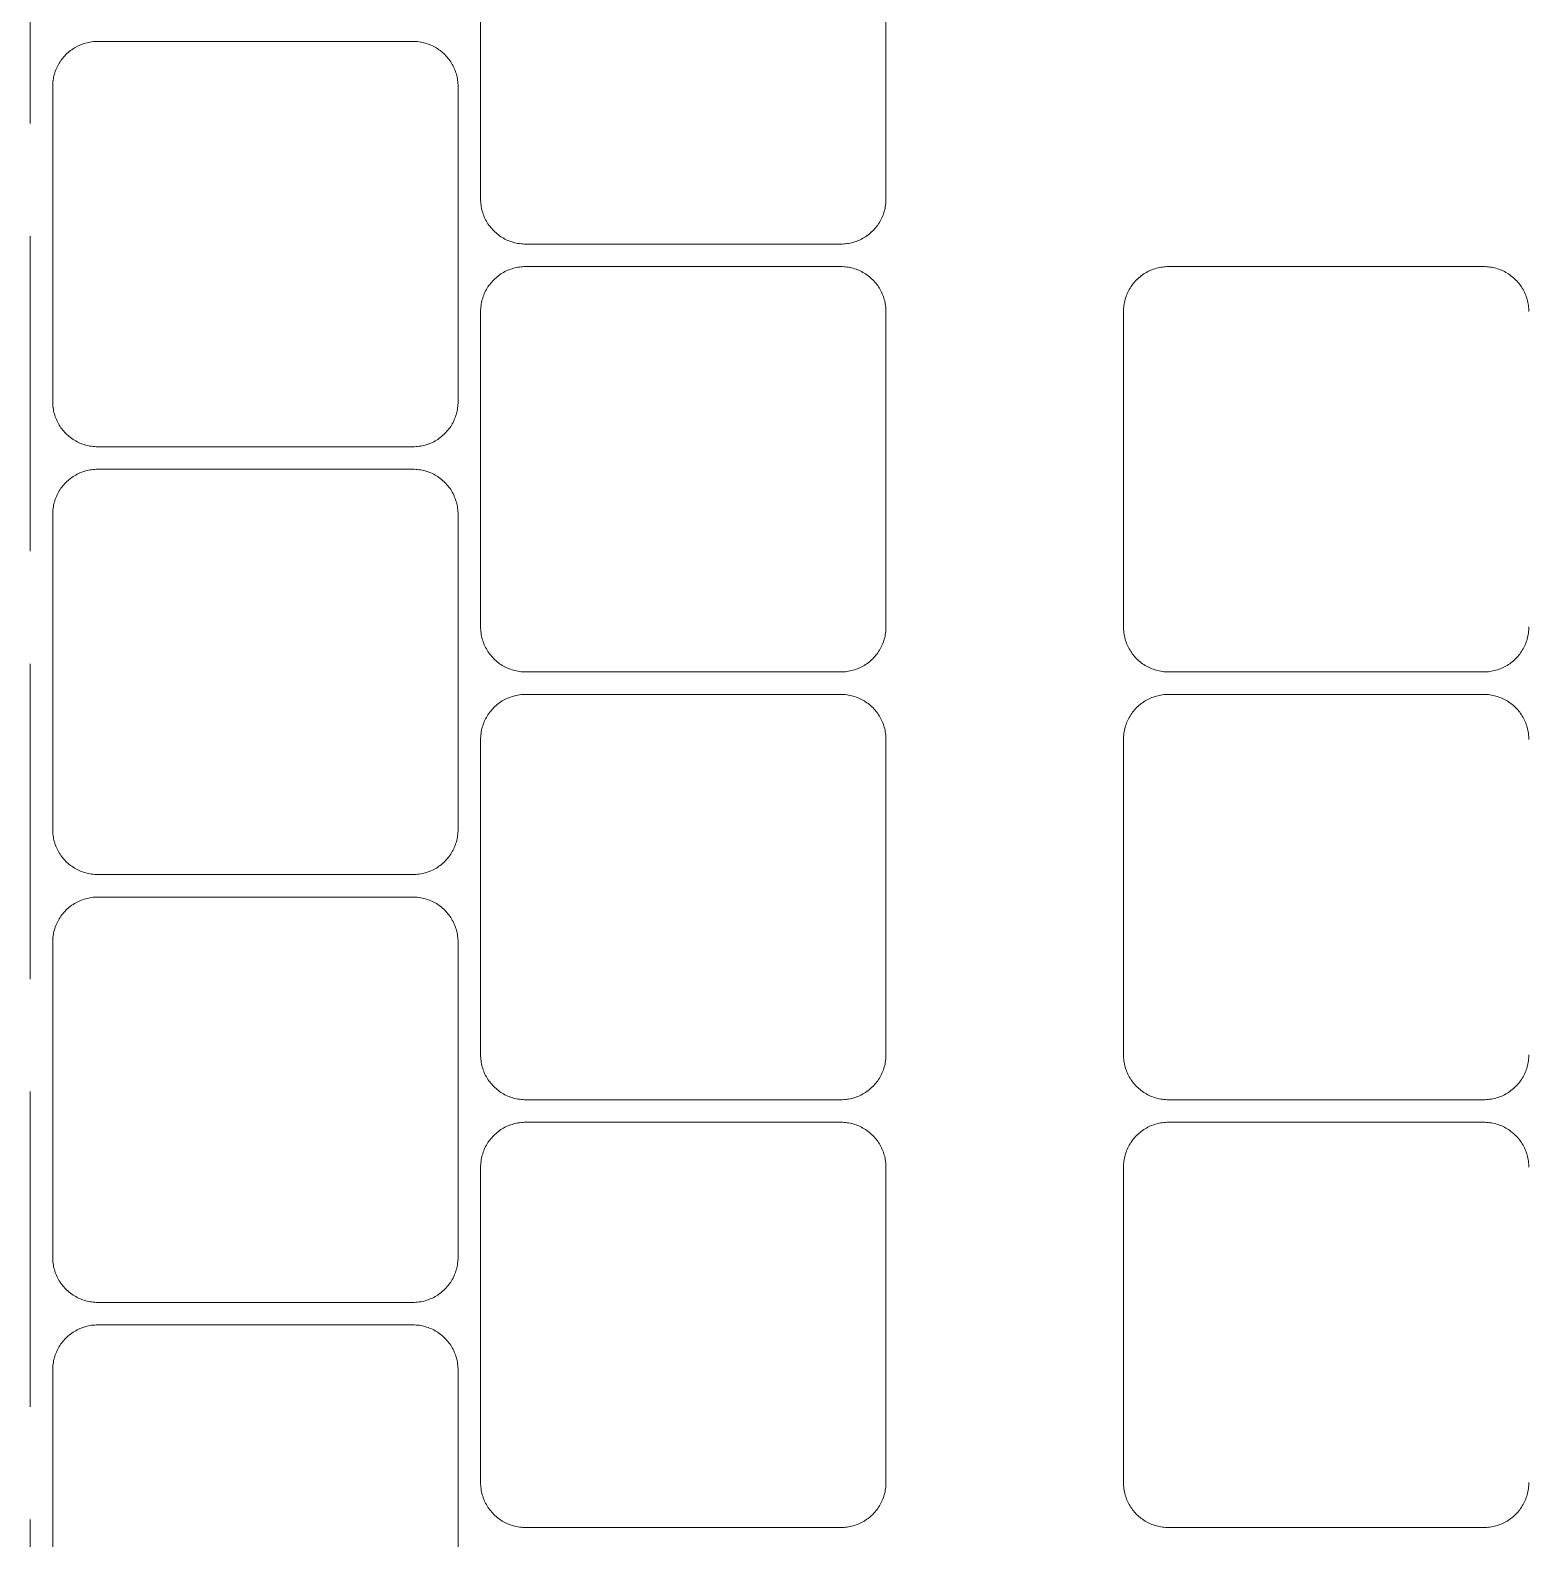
# Model space of a CAD drawing. Header units: metres. Extents: x 0 to 2861, y -1 to 1496.
# Drawn here: x 24.3524 to 24.419, y 6.027 to 6.094 of the extents above; entities that cross this region are included whole.
import ezdxf

# ---------------------------------------------------------------- set-up
doc = ezdxf.new("R2010")
doc.units = ezdxf.units.M
doc.layers.add('FURNITURE', color=251, linetype='Continuous')

msp = doc.modelspace()

# ---------------------------------------------------------------- linework, layer by layer
at = {"layer": 'FURNITURE', "lineweight": 13}
for points in [[(24.352425, 6.089819), (24.352425, 6.11946)], [(24.372425, 6.08646), (24.372425, 6.10046)], [(24.390425, 6.10046), (24.390425, 6.08646)], [(24.355425, 6.09346), (24.355357, 6.093459), (24.355289, 6.093456), (24.355221, 6.09345), (24.355153, 6.093442), (24.355085, 6.093431), (24.355018, 6.093418), (24.354952, 6.093403), (24.354885, 6.093386), (24.35482, 6.093367), (24.354755, 6.093345), (24.354691, 6.093321), (24.354628, 6.093295), (24.354566, 6.093266), (24.354505, 6.093236), (24.354445, 6.093204), (24.354386, 6.093169), (24.354328, 6.093133), (24.354272, 6.093094), (24.354217, 6.093054), (24.354163, 6.093012), (24.354111, 6.092968), (24.35406, 6.092922), (24.354011, 6.092874), (24.353963, 6.092825), (24.353918, 6.092775), (24.353874, 6.092722), (24.353831, 6.092669), (24.353791, 6.092614), (24.353753, 6.092557), (24.353716, 6.092499), (24.353682, 6.09244), (24.353649, 6.09238), (24.353619, 6.092319), (24.353591, 6.092257), (24.353565, 6.092194), (24.353541, 6.09213), (24.353519, 6.092065), (24.353499, 6.092), (24.353482, 6.091934), (24.353467, 6.091867), (24.353454, 6.0918), (24.353444, 6.091733), (24.353436, 6.091665), (24.35343, 6.091597), (24.353426, 6.091529), (24.353425, 6.09146)], [(24.355425, 6.09346), (24.369425, 6.09346)], [(24.371425, 6.09146), (24.371424, 6.091529), (24.37142, 6.091597), (24.371415, 6.091665), (24.371406, 6.091733), (24.371396, 6.0918), (24.371383, 6.091867), (24.371368, 6.091934), (24.371351, 6.092), (24.371331, 6.092065), (24.37131, 6.09213), (24.371286, 6.092194), (24.371259, 6.092257), (24.371231, 6.092319), (24.371201, 6.09238), (24.371168, 6.09244), (24.371134, 6.092499), (24.371097, 6.092557), (24.371059, 6.092614), (24.371019, 6.092669), (24.370976, 6.092722), (24.370932, 6.092775), (24.370887, 6.092825), (24.370839, 6.092874), (24.37079, 6.092922), (24.370739, 6.092968), (24.370687, 6.093012), (24.370634, 6.093054), (24.370578, 6.093094), (24.370522, 6.093133), (24.370464, 6.093169), (24.370405, 6.093204), (24.370345, 6.093236), (24.370284, 6.093266), (24.370222, 6.093295), (24.370159, 6.093321), (24.370095, 6.093345), (24.37003, 6.093367), (24.369965, 6.093386), (24.369899, 6.093403), (24.369832, 6.093418), (24.369765, 6.093431), (24.369697, 6.093442), (24.36963, 6.09345), (24.369562, 6.093456), (24.369493, 6.093459), (24.369425, 6.09346)], [(24.353425, 6.07746), (24.353425, 6.09146)], [(24.371425, 6.09146), (24.371425, 6.07746)], [(24.372425, 6.08646), (24.372426, 6.086392), (24.37243, 6.086324), (24.372436, 6.086256), (24.372444, 6.086188), (24.372454, 6.08612), (24.372467, 6.086053), (24.372482, 6.085987), (24.372499, 6.085921), (24.372519, 6.085855), (24.372541, 6.08579), (24.372565, 6.085727), (24.372591, 6.085663), (24.372619, 6.085601), (24.372649, 6.08554), (24.372682, 6.08548), (24.372716, 6.085421), (24.372753, 6.085363), (24.372791, 6.085307), (24.372831, 6.085252), (24.372874, 6.085198), (24.372918, 6.085146), (24.372963, 6.085095), (24.373011, 6.085046), (24.37306, 6.084999), (24.373111, 6.084953), (24.373163, 6.084909), (24.373217, 6.084867), (24.373272, 6.084826), (24.373328, 6.084788), (24.373386, 6.084751), (24.373445, 6.084717), (24.373505, 6.084684), (24.373566, 6.084654), (24.373628, 6.084626), (24.373691, 6.0846), (24.373755, 6.084576), (24.37382, 6.084554), (24.373885, 6.084534), (24.373952, 6.084517), (24.374018, 6.084502), (24.374085, 6.084489), (24.374153, 6.084479), (24.374221, 6.084471), (24.374289, 6.084465), (24.374357, 6.084461), (24.374425, 6.08446)], [(24.388425, 6.08446), (24.388493, 6.084461), (24.388562, 6.084465), (24.38863, 6.084471), (24.388697, 6.084479), (24.388765, 6.084489), (24.388832, 6.084502), (24.388899, 6.084517), (24.388965, 6.084534), (24.38903, 6.084554), (24.389095, 6.084576), (24.389159, 6.0846), (24.389222, 6.084626), (24.389284, 6.084654), (24.389345, 6.084684), (24.389405, 6.084717), (24.389464, 6.084751), (24.389522, 6.084788), (24.389578, 6.084826), (24.389634, 6.084867), (24.389687, 6.084909), (24.389739, 6.084953), (24.38979, 6.084999), (24.389839, 6.085046), (24.389887, 6.085095), (24.389932, 6.085146), (24.389976, 6.085198), (24.390019, 6.085252), (24.390059, 6.085307), (24.390097, 6.085363), (24.390134, 6.085421), (24.390168, 6.08548), (24.390201, 6.08554), (24.390231, 6.085601), (24.390259, 6.085663), (24.390286, 6.085727), (24.39031, 6.08579), (24.390331, 6.085855), (24.390351, 6.085921), (24.390368, 6.085987), (24.390383, 6.086053), (24.390396, 6.08612), (24.390406, 6.086188), (24.390415, 6.086256), (24.39042, 6.086324), (24.390424, 6.086392), (24.390425, 6.08646)], [(24.352425, 6.084819), (24.352425, 6.070819)], [(24.388425, 6.08446), (24.374425, 6.08446)], [(24.374425, 6.08346), (24.374357, 6.083459), (24.374289, 6.083456), (24.374221, 6.08345), (24.374153, 6.083442), (24.374085, 6.083431), (24.374018, 6.083418), (24.373952, 6.083403), (24.373885, 6.083386), (24.37382, 6.083367), (24.373755, 6.083345), (24.373691, 6.083321), (24.373628, 6.083295), (24.373566, 6.083266), (24.373505, 6.083236), (24.373445, 6.083204), (24.373386, 6.083169), (24.373328, 6.083133), (24.373272, 6.083094), (24.373217, 6.083054), (24.373163, 6.083012), (24.373111, 6.082968), (24.37306, 6.082922), (24.373011, 6.082874), (24.372963, 6.082825), (24.372918, 6.082775), (24.372874, 6.082722), (24.372831, 6.082669), (24.372791, 6.082614), (24.372753, 6.082557), (24.372716, 6.082499), (24.372682, 6.08244), (24.372649, 6.08238), (24.372619, 6.082319), (24.372591, 6.082257), (24.372565, 6.082194), (24.372541, 6.08213), (24.372519, 6.082065), (24.372499, 6.082), (24.372482, 6.081934), (24.372467, 6.081867), (24.372454, 6.0818), (24.372444, 6.081733), (24.372436, 6.081665), (24.37243, 6.081597), (24.372426, 6.081529), (24.372425, 6.08146)], [(24.374425, 6.08346), (24.388425, 6.08346)], [(24.390425, 6.08146), (24.390424, 6.081529), (24.39042, 6.081597), (24.390415, 6.081665), (24.390406, 6.081733), (24.390396, 6.0818), (24.390383, 6.081867), (24.390368, 6.081934), (24.390351, 6.082), (24.390331, 6.082065), (24.39031, 6.08213), (24.390286, 6.082194), (24.390259, 6.082257), (24.390231, 6.082319), (24.390201, 6.08238), (24.390168, 6.08244), (24.390134, 6.082499), (24.390097, 6.082557), (24.390059, 6.082614), (24.390019, 6.082669), (24.389976, 6.082722), (24.389932, 6.082775), (24.389887, 6.082825), (24.389839, 6.082874), (24.38979, 6.082922), (24.389739, 6.082968), (24.389687, 6.083012), (24.389634, 6.083054), (24.389578, 6.083094), (24.389522, 6.083133), (24.389464, 6.083169), (24.389405, 6.083204), (24.389345, 6.083236), (24.389284, 6.083266), (24.389222, 6.083295), (24.389159, 6.083321), (24.389095, 6.083345), (24.38903, 6.083367), (24.388965, 6.083386), (24.388899, 6.083403), (24.388832, 6.083418), (24.388765, 6.083431), (24.388697, 6.083442), (24.38863, 6.08345), (24.388562, 6.083456), (24.388493, 6.083459), (24.388425, 6.08346)], [(24.40297, 6.08346), (24.402902, 6.083459), (24.402834, 6.083456), (24.402766, 6.08345), (24.402698, 6.083442), (24.402631, 6.083431), (24.402563, 6.083418), (24.402497, 6.083403), (24.402431, 6.083386), (24.402365, 6.083367), (24.402301, 6.083345), (24.402237, 6.083321), (24.402174, 6.083295), (24.402111, 6.083266), (24.40205, 6.083236), (24.40199, 6.083204), (24.401931, 6.083169), (24.401874, 6.083133), (24.401817, 6.083094), (24.401762, 6.083054), (24.401708, 6.083012), (24.401656, 6.082968), (24.401605, 6.082922), (24.401556, 6.082874), (24.401509, 6.082825), (24.401463, 6.082775), (24.401419, 6.082722), (24.401377, 6.082669), (24.401336, 6.082614), (24.401298, 6.082557), (24.401262, 6.082499), (24.401227, 6.08244), (24.401195, 6.08238), (24.401164, 6.082319), (24.401136, 6.082257), (24.40111, 6.082194), (24.401086, 6.08213), (24.401064, 6.082065), (24.401045, 6.082), (24.401027, 6.081934), (24.401012, 6.081867), (24.400999, 6.0818), (24.400989, 6.081733), (24.400981, 6.081665), (24.400975, 6.081597), (24.400972, 6.081529), (24.40097, 6.08146)], [(24.40297, 6.08346), (24.41697, 6.08346)], [(24.41897, 6.08146), (24.418969, 6.081529), (24.418966, 6.081597), (24.41896, 6.081665), (24.418952, 6.081733), (24.418941, 6.0818), (24.418929, 6.081867), (24.418914, 6.081934), (24.418896, 6.082), (24.418877, 6.082065), (24.418855, 6.08213), (24.418831, 6.082194), (24.418805, 6.082257), (24.418777, 6.082319), (24.418746, 6.08238), (24.418714, 6.08244), (24.418679, 6.082499), (24.418643, 6.082557), (24.418604, 6.082614), (24.418564, 6.082669), (24.418522, 6.082722), (24.418478, 6.082775), (24.418432, 6.082825), (24.418385, 6.082874), (24.418336, 6.082922), (24.418285, 6.082968), (24.418233, 6.083012), (24.418179, 6.083054), (24.418124, 6.083094), (24.418067, 6.083133), (24.41801, 6.083169), (24.417951, 6.083204), (24.417891, 6.083236), (24.417829, 6.083266), (24.417767, 6.083295), (24.417704, 6.083321), (24.41764, 6.083345), (24.417575, 6.083367), (24.41751, 6.083386), (24.417444, 6.083403), (24.417377, 6.083418), (24.41731, 6.083431), (24.417243, 6.083442), (24.417175, 6.08345), (24.417107, 6.083456), (24.417039, 6.083459), (24.41697, 6.08346)], [(24.372425, 6.06746), (24.372425, 6.08146)], [(24.390425, 6.08146), (24.390425, 6.06746)], [(24.40097, 6.06746), (24.40097, 6.08146)], [(24.353425, 6.07746), (24.353426, 6.077392), (24.35343, 6.077324), (24.353436, 6.077256), (24.353444, 6.077188), (24.353454, 6.07712), (24.353467, 6.077053), (24.353482, 6.076987), (24.353499, 6.076921), (24.353519, 6.076855), (24.353541, 6.07679), (24.353565, 6.076727), (24.353591, 6.076663), (24.353619, 6.076601), (24.353649, 6.07654), (24.353682, 6.07648), (24.353716, 6.076421), (24.353753, 6.076363), (24.353791, 6.076307), (24.353831, 6.076252), (24.353874, 6.076198), (24.353918, 6.076146), (24.353963, 6.076095), (24.354011, 6.076046), (24.35406, 6.075999), (24.354111, 6.075953), (24.354163, 6.075909), (24.354217, 6.075867), (24.354272, 6.075826), (24.354328, 6.075788), (24.354386, 6.075751), (24.354445, 6.075717), (24.354505, 6.075684), (24.354566, 6.075654), (24.354628, 6.075626), (24.354691, 6.0756), (24.354755, 6.075576), (24.35482, 6.075554), (24.354885, 6.075534), (24.354952, 6.075517), (24.355018, 6.075502), (24.355085, 6.075489), (24.355153, 6.075479), (24.355221, 6.075471), (24.355289, 6.075465), (24.355357, 6.075461), (24.355425, 6.07546)], [(24.369425, 6.07546), (24.369493, 6.075461), (24.369562, 6.075465), (24.36963, 6.075471), (24.369697, 6.075479), (24.369765, 6.075489), (24.369832, 6.075502), (24.369899, 6.075517), (24.369965, 6.075534), (24.37003, 6.075554), (24.370095, 6.075576), (24.370159, 6.0756), (24.370222, 6.075626), (24.370284, 6.075654), (24.370345, 6.075684), (24.370405, 6.075717), (24.370464, 6.075751), (24.370522, 6.075788), (24.370578, 6.075826), (24.370634, 6.075867), (24.370687, 6.075909), (24.370739, 6.075953), (24.37079, 6.075999), (24.370839, 6.076046), (24.370887, 6.076095), (24.370932, 6.076146), (24.370976, 6.076198), (24.371019, 6.076252), (24.371059, 6.076307), (24.371097, 6.076363), (24.371134, 6.076421), (24.371168, 6.07648), (24.371201, 6.07654), (24.371231, 6.076601), (24.371259, 6.076663), (24.371286, 6.076727), (24.37131, 6.07679), (24.371331, 6.076855), (24.371351, 6.076921), (24.371368, 6.076987), (24.371383, 6.077053), (24.371396, 6.07712), (24.371406, 6.077188), (24.371415, 6.077256), (24.37142, 6.077324), (24.371424, 6.077392), (24.371425, 6.07746)], [(24.369425, 6.07546), (24.355425, 6.07546)], [(24.355425, 6.07446), (24.355357, 6.074459), (24.355289, 6.074456), (24.355221, 6.07445), (24.355153, 6.074442), (24.355085, 6.074431), (24.355018, 6.074418), (24.354952, 6.074403), (24.354885, 6.074386), (24.35482, 6.074367), (24.354755, 6.074345), (24.354691, 6.074321), (24.354628, 6.074295), (24.354566, 6.074266), (24.354505, 6.074236), (24.354445, 6.074204), (24.354386, 6.074169), (24.354328, 6.074133), (24.354272, 6.074094), (24.354217, 6.074054), (24.354163, 6.074012), (24.354111, 6.073968), (24.35406, 6.073922), (24.354011, 6.073874), (24.353963, 6.073825), (24.353918, 6.073775), (24.353874, 6.073722), (24.353831, 6.073669), (24.353791, 6.073614), (24.353753, 6.073557), (24.353716, 6.073499), (24.353682, 6.07344), (24.353649, 6.07338), (24.353619, 6.073319), (24.353591, 6.073257), (24.353565, 6.073194), (24.353541, 6.07313), (24.353519, 6.073065), (24.353499, 6.073), (24.353482, 6.072934), (24.353467, 6.072867), (24.353454, 6.0728), (24.353444, 6.072733), (24.353436, 6.072665), (24.35343, 6.072597), (24.353426, 6.072529), (24.353425, 6.07246)], [(24.355425, 6.07446), (24.369425, 6.07446)], [(24.371425, 6.07246), (24.371424, 6.072529), (24.37142, 6.072597), (24.371415, 6.072665), (24.371406, 6.072733), (24.371396, 6.0728), (24.371383, 6.072867), (24.371368, 6.072934), (24.371351, 6.073), (24.371331, 6.073065), (24.37131, 6.07313), (24.371286, 6.073194), (24.371259, 6.073257), (24.371231, 6.073319), (24.371201, 6.07338), (24.371168, 6.07344), (24.371134, 6.073499), (24.371097, 6.073557), (24.371059, 6.073614), (24.371019, 6.073669), (24.370976, 6.073722), (24.370932, 6.073775), (24.370887, 6.073825), (24.370839, 6.073874), (24.37079, 6.073922), (24.370739, 6.073968), (24.370687, 6.074012), (24.370634, 6.074054), (24.370578, 6.074094), (24.370522, 6.074133), (24.370464, 6.074169), (24.370405, 6.074204), (24.370345, 6.074236), (24.370284, 6.074266), (24.370222, 6.074295), (24.370159, 6.074321), (24.370095, 6.074345), (24.37003, 6.074367), (24.369965, 6.074386), (24.369899, 6.074403), (24.369832, 6.074418), (24.369765, 6.074431), (24.369697, 6.074442), (24.36963, 6.07445), (24.369562, 6.074456), (24.369493, 6.074459), (24.369425, 6.07446)], [(24.353425, 6.05846), (24.353425, 6.07246)], [(24.371425, 6.07246), (24.371425, 6.05846)], [(24.372425, 6.06746), (24.372426, 6.067392), (24.37243, 6.067324), (24.372436, 6.067256), (24.372444, 6.067188), (24.372454, 6.06712), (24.372467, 6.067053), (24.372482, 6.066987), (24.372499, 6.066921), (24.372519, 6.066855), (24.372541, 6.06679), (24.372565, 6.066727), (24.372591, 6.066663), (24.372619, 6.066601), (24.372649, 6.06654), (24.372682, 6.06648), (24.372716, 6.066421), (24.372753, 6.066363), (24.372791, 6.066307), (24.372831, 6.066252), (24.372874, 6.066198), (24.372918, 6.066146), (24.372963, 6.066095), (24.373011, 6.066046), (24.37306, 6.065999), (24.373111, 6.065953), (24.373163, 6.065909), (24.373217, 6.065867), (24.373272, 6.065826), (24.373328, 6.065788), (24.373386, 6.065751), (24.373445, 6.065717), (24.373505, 6.065684), (24.373566, 6.065654), (24.373628, 6.065626), (24.373691, 6.0656), (24.373755, 6.065576), (24.37382, 6.065554), (24.373885, 6.065534), (24.373952, 6.065517), (24.374018, 6.065502), (24.374085, 6.065489), (24.374153, 6.065479), (24.374221, 6.065471), (24.374289, 6.065465), (24.374357, 6.065461), (24.374425, 6.06546)], [(24.388425, 6.06546), (24.388493, 6.065461), (24.388562, 6.065465), (24.38863, 6.065471), (24.388697, 6.065479), (24.388765, 6.065489), (24.388832, 6.065502), (24.388899, 6.065517), (24.388965, 6.065534), (24.38903, 6.065554), (24.389095, 6.065576), (24.389159, 6.0656), (24.389222, 6.065626), (24.389284, 6.065654), (24.389345, 6.065684), (24.389405, 6.065717), (24.389464, 6.065751), (24.389522, 6.065788), (24.389578, 6.065826), (24.389634, 6.065867), (24.389687, 6.065909), (24.389739, 6.065953), (24.38979, 6.065999), (24.389839, 6.066046), (24.389887, 6.066095), (24.389932, 6.066146), (24.389976, 6.066198), (24.390019, 6.066252), (24.390059, 6.066307), (24.390097, 6.066363), (24.390134, 6.066421), (24.390168, 6.06648), (24.390201, 6.06654), (24.390231, 6.066601), (24.390259, 6.066663), (24.390286, 6.066727), (24.39031, 6.06679), (24.390331, 6.066855), (24.390351, 6.066921), (24.390368, 6.066987), (24.390383, 6.067053), (24.390396, 6.06712), (24.390406, 6.067188), (24.390415, 6.067256), (24.39042, 6.067324), (24.390424, 6.067392), (24.390425, 6.06746)], [(24.40097, 6.06746), (24.400972, 6.067392), (24.400975, 6.067324), (24.400981, 6.067256), (24.400989, 6.067188), (24.400999, 6.06712), (24.401012, 6.067053), (24.401027, 6.066987), (24.401045, 6.066921), (24.401064, 6.066855), (24.401086, 6.06679), (24.40111, 6.066727), (24.401136, 6.066663), (24.401164, 6.066601), (24.401195, 6.06654), (24.401227, 6.06648), (24.401262, 6.066421), (24.401298, 6.066363), (24.401336, 6.066307), (24.401377, 6.066252), (24.401419, 6.066198), (24.401463, 6.066146), (24.401509, 6.066095), (24.401556, 6.066046), (24.401605, 6.065999), (24.401656, 6.065953), (24.401708, 6.065909), (24.401762, 6.065867), (24.401817, 6.065826), (24.401874, 6.065788), (24.401931, 6.065751), (24.40199, 6.065717), (24.40205, 6.065684), (24.402111, 6.065654), (24.402174, 6.065626), (24.402237, 6.0656), (24.402301, 6.065576), (24.402365, 6.065554), (24.402431, 6.065534), (24.402497, 6.065517), (24.402563, 6.065502), (24.402631, 6.065489), (24.402698, 6.065479), (24.402766, 6.065471), (24.402834, 6.065465), (24.402902, 6.065461), (24.40297, 6.06546)], [(24.41697, 6.06546), (24.417039, 6.065461), (24.417107, 6.065465), (24.417175, 6.065471), (24.417243, 6.065479), (24.41731, 6.065489), (24.417377, 6.065502), (24.417444, 6.065517), (24.41751, 6.065534), (24.417575, 6.065554), (24.41764, 6.065576), (24.417704, 6.0656), (24.417767, 6.065626), (24.417829, 6.065654), (24.417891, 6.065684), (24.417951, 6.065717), (24.41801, 6.065751), (24.418067, 6.065788), (24.418124, 6.065826), (24.418179, 6.065867), (24.418233, 6.065909), (24.418285, 6.065953), (24.418336, 6.065999), (24.418385, 6.066046), (24.418432, 6.066095), (24.418478, 6.066146), (24.418522, 6.066198), (24.418564, 6.066252), (24.418604, 6.066307), (24.418643, 6.066363), (24.418679, 6.066421), (24.418714, 6.06648), (24.418746, 6.06654), (24.418777, 6.066601), (24.418805, 6.066663), (24.418831, 6.066727), (24.418855, 6.06679), (24.418877, 6.066855), (24.418896, 6.066921), (24.418914, 6.066987), (24.418929, 6.067053), (24.418941, 6.06712), (24.418952, 6.067188), (24.41896, 6.067256), (24.418966, 6.067324), (24.418969, 6.067392), (24.41897, 6.06746)], [(24.352425, 6.065819), (24.352425, 6.051819)], [(24.388425, 6.06546), (24.374425, 6.06546)], [(24.41697, 6.06546), (24.40297, 6.06546)], [(24.374425, 6.06446), (24.374357, 6.064459), (24.374289, 6.064456), (24.374221, 6.06445), (24.374153, 6.064442), (24.374085, 6.064431), (24.374018, 6.064418), (24.373952, 6.064403), (24.373885, 6.064386), (24.37382, 6.064367), (24.373755, 6.064345), (24.373691, 6.064321), (24.373628, 6.064295), (24.373566, 6.064266), (24.373505, 6.064236), (24.373445, 6.064204), (24.373386, 6.064169), (24.373328, 6.064133), (24.373272, 6.064094), (24.373217, 6.064054), (24.373163, 6.064012), (24.373111, 6.063968), (24.37306, 6.063922), (24.373011, 6.063874), (24.372963, 6.063825), (24.372918, 6.063775), (24.372874, 6.063722), (24.372831, 6.063669), (24.372791, 6.063614), (24.372753, 6.063557), (24.372716, 6.063499), (24.372682, 6.06344), (24.372649, 6.06338), (24.372619, 6.063319), (24.372591, 6.063257), (24.372565, 6.063194), (24.372541, 6.06313), (24.372519, 6.063065), (24.372499, 6.063), (24.372482, 6.062934), (24.372467, 6.062867), (24.372454, 6.0628), (24.372444, 6.062733), (24.372436, 6.062665), (24.37243, 6.062597), (24.372426, 6.062529), (24.372425, 6.06246)], [(24.374425, 6.06446), (24.388425, 6.06446)], [(24.390425, 6.06246), (24.390424, 6.062529), (24.39042, 6.062597), (24.390415, 6.062665), (24.390406, 6.062733), (24.390396, 6.0628), (24.390383, 6.062867), (24.390368, 6.062934), (24.390351, 6.063), (24.390331, 6.063065), (24.39031, 6.06313), (24.390286, 6.063194), (24.390259, 6.063257), (24.390231, 6.063319), (24.390201, 6.06338), (24.390168, 6.06344), (24.390134, 6.063499), (24.390097, 6.063557), (24.390059, 6.063614), (24.390019, 6.063669), (24.389976, 6.063722), (24.389932, 6.063775), (24.389887, 6.063825), (24.389839, 6.063874), (24.38979, 6.063922), (24.389739, 6.063968), (24.389687, 6.064012), (24.389634, 6.064054), (24.389578, 6.064094), (24.389522, 6.064133), (24.389464, 6.064169), (24.389405, 6.064204), (24.389345, 6.064236), (24.389284, 6.064266), (24.389222, 6.064295), (24.389159, 6.064321), (24.389095, 6.064345), (24.38903, 6.064367), (24.388965, 6.064386), (24.388899, 6.064403), (24.388832, 6.064418), (24.388765, 6.064431), (24.388697, 6.064442), (24.38863, 6.06445), (24.388562, 6.064456), (24.388493, 6.064459), (24.388425, 6.06446)], [(24.40297, 6.06446), (24.402902, 6.064459), (24.402834, 6.064456), (24.402766, 6.06445), (24.402698, 6.064442), (24.402631, 6.064431), (24.402563, 6.064418), (24.402497, 6.064403), (24.402431, 6.064386), (24.402365, 6.064367), (24.402301, 6.064345), (24.402237, 6.064321), (24.402174, 6.064295), (24.402111, 6.064266), (24.40205, 6.064236), (24.40199, 6.064204), (24.401931, 6.064169), (24.401874, 6.064133), (24.401817, 6.064094), (24.401762, 6.064054), (24.401708, 6.064012), (24.401656, 6.063968), (24.401605, 6.063922), (24.401556, 6.063874), (24.401509, 6.063825), (24.401463, 6.063775), (24.401419, 6.063722), (24.401377, 6.063669), (24.401336, 6.063614), (24.401298, 6.063557), (24.401262, 6.063499), (24.401227, 6.06344), (24.401195, 6.06338), (24.401164, 6.063319), (24.401136, 6.063257), (24.40111, 6.063194), (24.401086, 6.06313), (24.401064, 6.063065), (24.401045, 6.063), (24.401027, 6.062934), (24.401012, 6.062867), (24.400999, 6.0628), (24.400989, 6.062733), (24.400981, 6.062665), (24.400975, 6.062597), (24.400972, 6.062529), (24.40097, 6.06246)], [(24.40297, 6.06446), (24.41697, 6.06446)], [(24.41897, 6.06246), (24.418969, 6.062529), (24.418966, 6.062597), (24.41896, 6.062665), (24.418952, 6.062733), (24.418941, 6.0628), (24.418929, 6.062867), (24.418914, 6.062934), (24.418896, 6.063), (24.418877, 6.063065), (24.418855, 6.06313), (24.418831, 6.063194), (24.418805, 6.063257), (24.418777, 6.063319), (24.418746, 6.06338), (24.418714, 6.06344), (24.418679, 6.063499), (24.418643, 6.063557), (24.418604, 6.063614), (24.418564, 6.063669), (24.418522, 6.063722), (24.418478, 6.063775), (24.418432, 6.063825), (24.418385, 6.063874), (24.418336, 6.063922), (24.418285, 6.063968), (24.418233, 6.064012), (24.418179, 6.064054), (24.418124, 6.064094), (24.418067, 6.064133), (24.41801, 6.064169), (24.417951, 6.064204), (24.417891, 6.064236), (24.417829, 6.064266), (24.417767, 6.064295), (24.417704, 6.064321), (24.41764, 6.064345), (24.417575, 6.064367), (24.41751, 6.064386), (24.417444, 6.064403), (24.417377, 6.064418), (24.41731, 6.064431), (24.417243, 6.064442), (24.417175, 6.06445), (24.417107, 6.064456), (24.417039, 6.064459), (24.41697, 6.06446)], [(24.372425, 6.04846), (24.372425, 6.06246)], [(24.390425, 6.06246), (24.390425, 6.04846)], [(24.40097, 6.04846), (24.40097, 6.06246)], [(24.353425, 6.05846), (24.353426, 6.058392), (24.35343, 6.058324), (24.353436, 6.058256), (24.353444, 6.058188), (24.353454, 6.05812), (24.353467, 6.058053), (24.353482, 6.057987), (24.353499, 6.057921), (24.353519, 6.057855), (24.353541, 6.05779), (24.353565, 6.057727), (24.353591, 6.057663), (24.353619, 6.057601), (24.353649, 6.05754), (24.353682, 6.05748), (24.353716, 6.057421), (24.353753, 6.057363), (24.353791, 6.057307), (24.353831, 6.057252), (24.353874, 6.057198), (24.353918, 6.057146), (24.353963, 6.057095), (24.354011, 6.057046), (24.35406, 6.056999), (24.354111, 6.056953), (24.354163, 6.056909), (24.354217, 6.056867), (24.354272, 6.056826), (24.354328, 6.056788), (24.354386, 6.056751), (24.354445, 6.056717), (24.354505, 6.056684), (24.354566, 6.056654), (24.354628, 6.056626), (24.354691, 6.0566), (24.354755, 6.056576), (24.35482, 6.056554), (24.354885, 6.056534), (24.354952, 6.056517), (24.355018, 6.056502), (24.355085, 6.056489), (24.355153, 6.056479), (24.355221, 6.056471), (24.355289, 6.056465), (24.355357, 6.056461), (24.355425, 6.05646)], [(24.369425, 6.05646), (24.369493, 6.056461), (24.369562, 6.056465), (24.36963, 6.056471), (24.369697, 6.056479), (24.369765, 6.056489), (24.369832, 6.056502), (24.369899, 6.056517), (24.369965, 6.056534), (24.37003, 6.056554), (24.370095, 6.056576), (24.370159, 6.0566), (24.370222, 6.056626), (24.370284, 6.056654), (24.370345, 6.056684), (24.370405, 6.056717), (24.370464, 6.056751), (24.370522, 6.056788), (24.370578, 6.056826), (24.370634, 6.056867), (24.370687, 6.056909), (24.370739, 6.056953), (24.37079, 6.056999), (24.370839, 6.057046), (24.370887, 6.057095), (24.370932, 6.057146), (24.370976, 6.057198), (24.371019, 6.057252), (24.371059, 6.057307), (24.371097, 6.057363), (24.371134, 6.057421), (24.371168, 6.05748), (24.371201, 6.05754), (24.371231, 6.057601), (24.371259, 6.057663), (24.371286, 6.057727), (24.37131, 6.05779), (24.371331, 6.057855), (24.371351, 6.057921), (24.371368, 6.057987), (24.371383, 6.058053), (24.371396, 6.05812), (24.371406, 6.058188), (24.371415, 6.058256), (24.37142, 6.058324), (24.371424, 6.058392), (24.371425, 6.05846)], [(24.369425, 6.05646), (24.355425, 6.05646)], [(24.355425, 6.05546), (24.355357, 6.055459), (24.355289, 6.055456), (24.355221, 6.05545), (24.355153, 6.055442), (24.355085, 6.055431), (24.355018, 6.055418), (24.354952, 6.055403), (24.354885, 6.055386), (24.35482, 6.055367), (24.354755, 6.055345), (24.354691, 6.055321), (24.354628, 6.055295), (24.354566, 6.055266), (24.354505, 6.055236), (24.354445, 6.055204), (24.354386, 6.055169), (24.354328, 6.055133), (24.354272, 6.055094), (24.354217, 6.055054), (24.354163, 6.055012), (24.354111, 6.054968), (24.35406, 6.054922), (24.354011, 6.054874), (24.353963, 6.054825), (24.353918, 6.054775), (24.353874, 6.054722), (24.353831, 6.054669), (24.353791, 6.054614), (24.353753, 6.054557), (24.353716, 6.054499), (24.353682, 6.05444), (24.353649, 6.05438), (24.353619, 6.054319), (24.353591, 6.054257), (24.353565, 6.054194), (24.353541, 6.05413), (24.353519, 6.054065), (24.353499, 6.054), (24.353482, 6.053934), (24.353467, 6.053867), (24.353454, 6.0538), (24.353444, 6.053733), (24.353436, 6.053665), (24.35343, 6.053597), (24.353426, 6.053529), (24.353425, 6.05346)], [(24.355425, 6.05546), (24.369425, 6.05546)], [(24.371425, 6.05346), (24.371424, 6.053529), (24.37142, 6.053597), (24.371415, 6.053665), (24.371406, 6.053733), (24.371396, 6.0538), (24.371383, 6.053867), (24.371368, 6.053934), (24.371351, 6.054), (24.371331, 6.054065), (24.37131, 6.05413), (24.371286, 6.054194), (24.371259, 6.054257), (24.371231, 6.054319), (24.371201, 6.05438), (24.371168, 6.05444), (24.371134, 6.054499), (24.371097, 6.054557), (24.371059, 6.054614), (24.371019, 6.054669), (24.370976, 6.054722), (24.370932, 6.054775), (24.370887, 6.054825), (24.370839, 6.054874), (24.37079, 6.054922), (24.370739, 6.054968), (24.370687, 6.055012), (24.370634, 6.055054), (24.370578, 6.055094), (24.370522, 6.055133), (24.370464, 6.055169), (24.370405, 6.055204), (24.370345, 6.055236), (24.370284, 6.055266), (24.370222, 6.055295), (24.370159, 6.055321), (24.370095, 6.055345), (24.37003, 6.055367), (24.369965, 6.055386), (24.369899, 6.055403), (24.369832, 6.055418), (24.369765, 6.055431), (24.369697, 6.055442), (24.36963, 6.05545), (24.369562, 6.055456), (24.369493, 6.055459), (24.369425, 6.05546)], [(24.353425, 6.03946), (24.353425, 6.05346)], [(24.371425, 6.05346), (24.371425, 6.03946)], [(24.372425, 6.04846), (24.372426, 6.048392), (24.37243, 6.048324), (24.372436, 6.048256), (24.372444, 6.048188), (24.372454, 6.04812), (24.372467, 6.048053), (24.372482, 6.047987), (24.372499, 6.047921), (24.372519, 6.047855), (24.372541, 6.04779), (24.372565, 6.047727), (24.372591, 6.047663), (24.372619, 6.047601), (24.372649, 6.04754), (24.372682, 6.04748), (24.372716, 6.047421), (24.372753, 6.047363), (24.372791, 6.047307), (24.372831, 6.047252), (24.372874, 6.047198), (24.372918, 6.047146), (24.372963, 6.047095), (24.373011, 6.047046), (24.37306, 6.046999), (24.373111, 6.046953), (24.373163, 6.046909), (24.373217, 6.046867), (24.373272, 6.046826), (24.373328, 6.046788), (24.373386, 6.046751), (24.373445, 6.046717), (24.373505, 6.046684), (24.373566, 6.046654), (24.373628, 6.046626), (24.373691, 6.0466), (24.373755, 6.046576), (24.37382, 6.046554), (24.373885, 6.046534), (24.373952, 6.046517), (24.374018, 6.046502), (24.374085, 6.046489), (24.374153, 6.046479), (24.374221, 6.046471), (24.374289, 6.046465), (24.374357, 6.046461), (24.374425, 6.04646)], [(24.388425, 6.04646), (24.388493, 6.046461), (24.388562, 6.046465), (24.38863, 6.046471), (24.388697, 6.046479), (24.388765, 6.046489), (24.388832, 6.046502), (24.388899, 6.046517), (24.388965, 6.046534), (24.38903, 6.046554), (24.389095, 6.046576), (24.389159, 6.0466), (24.389222, 6.046626), (24.389284, 6.046654), (24.389345, 6.046684), (24.389405, 6.046717), (24.389464, 6.046751), (24.389522, 6.046788), (24.389578, 6.046826), (24.389634, 6.046867), (24.389687, 6.046909), (24.389739, 6.046953), (24.38979, 6.046999), (24.389839, 6.047046), (24.389887, 6.047095), (24.389932, 6.047146), (24.389976, 6.047198), (24.390019, 6.047252), (24.390059, 6.047307), (24.390097, 6.047363), (24.390134, 6.047421), (24.390168, 6.04748), (24.390201, 6.04754), (24.390231, 6.047601), (24.390259, 6.047663), (24.390286, 6.047727), (24.39031, 6.04779), (24.390331, 6.047855), (24.390351, 6.047921), (24.390368, 6.047987), (24.390383, 6.048053), (24.390396, 6.04812), (24.390406, 6.048188), (24.390415, 6.048256), (24.39042, 6.048324), (24.390424, 6.048392), (24.390425, 6.04846)], [(24.40097, 6.04846), (24.400972, 6.048392), (24.400975, 6.048324), (24.400981, 6.048256), (24.400989, 6.048188), (24.400999, 6.04812), (24.401012, 6.048053), (24.401027, 6.047987), (24.401045, 6.047921), (24.401064, 6.047855), (24.401086, 6.04779), (24.40111, 6.047727), (24.401136, 6.047663), (24.401164, 6.047601), (24.401195, 6.04754), (24.401227, 6.04748), (24.401262, 6.047421), (24.401298, 6.047363), (24.401336, 6.047307), (24.401377, 6.047252), (24.401419, 6.047198), (24.401463, 6.047146), (24.401509, 6.047095), (24.401556, 6.047046), (24.401605, 6.046999), (24.401656, 6.046953), (24.401708, 6.046909), (24.401762, 6.046867), (24.401817, 6.046826), (24.401874, 6.046788), (24.401931, 6.046751), (24.40199, 6.046717), (24.40205, 6.046684), (24.402111, 6.046654), (24.402174, 6.046626), (24.402237, 6.0466), (24.402301, 6.046576), (24.402365, 6.046554), (24.402431, 6.046534), (24.402497, 6.046517), (24.402563, 6.046502), (24.402631, 6.046489), (24.402698, 6.046479), (24.402766, 6.046471), (24.402834, 6.046465), (24.402902, 6.046461), (24.40297, 6.04646)], [(24.41697, 6.04646), (24.417039, 6.046461), (24.417107, 6.046465), (24.417175, 6.046471), (24.417243, 6.046479), (24.41731, 6.046489), (24.417377, 6.046502), (24.417444, 6.046517), (24.41751, 6.046534), (24.417575, 6.046554), (24.41764, 6.046576), (24.417704, 6.0466), (24.417767, 6.046626), (24.417829, 6.046654), (24.417891, 6.046684), (24.417951, 6.046717), (24.41801, 6.046751), (24.418067, 6.046788), (24.418124, 6.046826), (24.418179, 6.046867), (24.418233, 6.046909), (24.418285, 6.046953), (24.418336, 6.046999), (24.418385, 6.047046), (24.418432, 6.047095), (24.418478, 6.047146), (24.418522, 6.047198), (24.418564, 6.047252), (24.418604, 6.047307), (24.418643, 6.047363), (24.418679, 6.047421), (24.418714, 6.04748), (24.418746, 6.04754), (24.418777, 6.047601), (24.418805, 6.047663), (24.418831, 6.047727), (24.418855, 6.04779), (24.418877, 6.047855), (24.418896, 6.047921), (24.418914, 6.047987), (24.418929, 6.048053), (24.418941, 6.04812), (24.418952, 6.048188), (24.41896, 6.048256), (24.418966, 6.048324), (24.418969, 6.048392), (24.41897, 6.04846)], [(24.352425, 6.046819), (24.352425, 6.032819)], [(24.388425, 6.04646), (24.374425, 6.04646)], [(24.41697, 6.04646), (24.40297, 6.04646)], [(24.374425, 6.04546), (24.374357, 6.045459), (24.374289, 6.045456), (24.374221, 6.04545), (24.374153, 6.045442), (24.374085, 6.045431), (24.374018, 6.045418), (24.373952, 6.045403), (24.373885, 6.045386), (24.37382, 6.045367), (24.373755, 6.045345), (24.373691, 6.045321), (24.373628, 6.045295), (24.373566, 6.045266), (24.373505, 6.045236), (24.373445, 6.045204), (24.373386, 6.045169), (24.373328, 6.045133), (24.373272, 6.045094), (24.373217, 6.045054), (24.373163, 6.045012), (24.373111, 6.044968), (24.37306, 6.044922), (24.373011, 6.044874), (24.372963, 6.044825), (24.372918, 6.044775), (24.372874, 6.044722), (24.372831, 6.044669), (24.372791, 6.044614), (24.372753, 6.044557), (24.372716, 6.044499), (24.372682, 6.04444), (24.372649, 6.04438), (24.372619, 6.044319), (24.372591, 6.044257), (24.372565, 6.044194), (24.372541, 6.04413), (24.372519, 6.044065), (24.372499, 6.044), (24.372482, 6.043934), (24.372467, 6.043867), (24.372454, 6.0438), (24.372444, 6.043733), (24.372436, 6.043665), (24.37243, 6.043597), (24.372426, 6.043529), (24.372425, 6.04346)], [(24.374425, 6.04546), (24.388425, 6.04546)], [(24.390425, 6.04346), (24.390424, 6.043529), (24.39042, 6.043597), (24.390415, 6.043665), (24.390406, 6.043733), (24.390396, 6.0438), (24.390383, 6.043867), (24.390368, 6.043934), (24.390351, 6.044), (24.390331, 6.044065), (24.39031, 6.04413), (24.390286, 6.044194), (24.390259, 6.044257), (24.390231, 6.044319), (24.390201, 6.04438), (24.390168, 6.04444), (24.390134, 6.044499), (24.390097, 6.044557), (24.390059, 6.044614), (24.390019, 6.044669), (24.389976, 6.044722), (24.389932, 6.044775), (24.389887, 6.044825), (24.389839, 6.044874), (24.38979, 6.044922), (24.389739, 6.044968), (24.389687, 6.045012), (24.389634, 6.045054), (24.389578, 6.045094), (24.389522, 6.045133), (24.389464, 6.045169), (24.389405, 6.045204), (24.389345, 6.045236), (24.389284, 6.045266), (24.389222, 6.045295), (24.389159, 6.045321), (24.389095, 6.045345), (24.38903, 6.045367), (24.388965, 6.045386), (24.388899, 6.045403), (24.388832, 6.045418), (24.388765, 6.045431), (24.388697, 6.045442), (24.38863, 6.04545), (24.388562, 6.045456), (24.388493, 6.045459), (24.388425, 6.04546)], [(24.40297, 6.04546), (24.402902, 6.045459), (24.402834, 6.045456), (24.402766, 6.04545), (24.402698, 6.045442), (24.402631, 6.045431), (24.402563, 6.045418), (24.402497, 6.045403), (24.402431, 6.045386), (24.402365, 6.045367), (24.402301, 6.045345), (24.402237, 6.045321), (24.402174, 6.045295), (24.402111, 6.045266), (24.40205, 6.045236), (24.40199, 6.045204), (24.401931, 6.045169), (24.401874, 6.045133), (24.401817, 6.045094), (24.401762, 6.045054), (24.401708, 6.045012), (24.401656, 6.044968), (24.401605, 6.044922), (24.401556, 6.044874), (24.401509, 6.044825), (24.401463, 6.044775), (24.401419, 6.044722), (24.401377, 6.044669), (24.401336, 6.044614), (24.401298, 6.044557), (24.401262, 6.044499), (24.401227, 6.04444), (24.401195, 6.04438), (24.401164, 6.044319), (24.401136, 6.044257), (24.40111, 6.044194), (24.401086, 6.04413), (24.401064, 6.044065), (24.401045, 6.044), (24.401027, 6.043934), (24.401012, 6.043867), (24.400999, 6.0438), (24.400989, 6.043733), (24.400981, 6.043665), (24.400975, 6.043597), (24.400972, 6.043529), (24.40097, 6.04346)], [(24.40297, 6.04546), (24.41697, 6.04546)], [(24.41897, 6.04346), (24.418969, 6.043529), (24.418966, 6.043597), (24.41896, 6.043665), (24.418952, 6.043733), (24.418941, 6.0438), (24.418929, 6.043867), (24.418914, 6.043934), (24.418896, 6.044), (24.418877, 6.044065), (24.418855, 6.04413), (24.418831, 6.044194), (24.418805, 6.044257), (24.418777, 6.044319), (24.418746, 6.04438), (24.418714, 6.04444), (24.418679, 6.044499), (24.418643, 6.044557), (24.418604, 6.044614), (24.418564, 6.044669), (24.418522, 6.044722), (24.418478, 6.044775), (24.418432, 6.044825), (24.418385, 6.044874), (24.418336, 6.044922), (24.418285, 6.044968), (24.418233, 6.045012), (24.418179, 6.045054), (24.418124, 6.045094), (24.418067, 6.045133), (24.41801, 6.045169), (24.417951, 6.045204), (24.417891, 6.045236), (24.417829, 6.045266), (24.417767, 6.045295), (24.417704, 6.045321), (24.41764, 6.045345), (24.417575, 6.045367), (24.41751, 6.045386), (24.417444, 6.045403), (24.417377, 6.045418), (24.41731, 6.045431), (24.417243, 6.045442), (24.417175, 6.04545), (24.417107, 6.045456), (24.417039, 6.045459), (24.41697, 6.04546)], [(24.372425, 6.02946), (24.372425, 6.04346)], [(24.390425, 6.04346), (24.390425, 6.02946)], [(24.40097, 6.02946), (24.40097, 6.04346)], [(24.353425, 6.03946), (24.353426, 6.039392), (24.35343, 6.039324), (24.353436, 6.039256), (24.353444, 6.039188), (24.353454, 6.03912), (24.353467, 6.039053), (24.353482, 6.038987), (24.353499, 6.038921), (24.353519, 6.038855), (24.353541, 6.03879), (24.353565, 6.038727), (24.353591, 6.038663), (24.353619, 6.038601), (24.353649, 6.03854), (24.353682, 6.03848), (24.353716, 6.038421), (24.353753, 6.038363), (24.353791, 6.038307), (24.353831, 6.038252), (24.353874, 6.038198), (24.353918, 6.038146), (24.353963, 6.038095), (24.354011, 6.038046), (24.35406, 6.037999), (24.354111, 6.037953), (24.354163, 6.037909), (24.354217, 6.037867), (24.354272, 6.037826), (24.354328, 6.037788), (24.354386, 6.037751), (24.354445, 6.037717), (24.354505, 6.037684), (24.354566, 6.037654), (24.354628, 6.037626), (24.354691, 6.0376), (24.354755, 6.037576), (24.35482, 6.037554), (24.354885, 6.037534), (24.354952, 6.037517), (24.355018, 6.037502), (24.355085, 6.037489), (24.355153, 6.037479), (24.355221, 6.037471), (24.355289, 6.037465), (24.355357, 6.037461), (24.355425, 6.03746)], [(24.369425, 6.03746), (24.369493, 6.037461), (24.369562, 6.037465), (24.36963, 6.037471), (24.369697, 6.037479), (24.369765, 6.037489), (24.369832, 6.037502), (24.369899, 6.037517), (24.369965, 6.037534), (24.37003, 6.037554), (24.370095, 6.037576), (24.370159, 6.0376), (24.370222, 6.037626), (24.370284, 6.037654), (24.370345, 6.037684), (24.370405, 6.037717), (24.370464, 6.037751), (24.370522, 6.037788), (24.370578, 6.037826), (24.370634, 6.037867), (24.370687, 6.037909), (24.370739, 6.037953), (24.37079, 6.037999), (24.370839, 6.038046), (24.370887, 6.038095), (24.370932, 6.038146), (24.370976, 6.038198), (24.371019, 6.038252), (24.371059, 6.038307), (24.371097, 6.038363), (24.371134, 6.038421), (24.371168, 6.03848), (24.371201, 6.03854), (24.371231, 6.038601), (24.371259, 6.038663), (24.371286, 6.038727), (24.37131, 6.03879), (24.371331, 6.038855), (24.371351, 6.038921), (24.371368, 6.038987), (24.371383, 6.039053), (24.371396, 6.03912), (24.371406, 6.039188), (24.371415, 6.039256), (24.37142, 6.039324), (24.371424, 6.039392), (24.371425, 6.03946)], [(24.369425, 6.03746), (24.355425, 6.03746)], [(24.355425, 6.03646), (24.355357, 6.036459), (24.355289, 6.036456), (24.355221, 6.03645), (24.355153, 6.036442), (24.355085, 6.036431), (24.355018, 6.036418), (24.354952, 6.036403), (24.354885, 6.036386), (24.35482, 6.036367), (24.354755, 6.036345), (24.354691, 6.036321), (24.354628, 6.036295), (24.354566, 6.036266), (24.354505, 6.036236), (24.354445, 6.036204), (24.354386, 6.036169), (24.354328, 6.036133), (24.354272, 6.036094), (24.354217, 6.036054), (24.354163, 6.036012), (24.354111, 6.035968), (24.35406, 6.035922), (24.354011, 6.035874), (24.353963, 6.035825), (24.353918, 6.035775), (24.353874, 6.035722), (24.353831, 6.035669), (24.353791, 6.035614), (24.353753, 6.035557), (24.353716, 6.035499), (24.353682, 6.03544), (24.353649, 6.03538), (24.353619, 6.035319), (24.353591, 6.035257), (24.353565, 6.035194), (24.353541, 6.03513), (24.353519, 6.035065), (24.353499, 6.035), (24.353482, 6.034934), (24.353467, 6.034867), (24.353454, 6.0348), (24.353444, 6.034733), (24.353436, 6.034665), (24.35343, 6.034597), (24.353426, 6.034529), (24.353425, 6.03446)], [(24.355425, 6.03646), (24.369425, 6.03646)], [(24.371425, 6.03446), (24.371424, 6.034529), (24.37142, 6.034597), (24.371415, 6.034665), (24.371406, 6.034733), (24.371396, 6.0348), (24.371383, 6.034867), (24.371368, 6.034934), (24.371351, 6.035), (24.371331, 6.035065), (24.37131, 6.03513), (24.371286, 6.035194), (24.371259, 6.035257), (24.371231, 6.035319), (24.371201, 6.03538), (24.371168, 6.03544), (24.371134, 6.035499), (24.371097, 6.035557), (24.371059, 6.035614), (24.371019, 6.035669), (24.370976, 6.035722), (24.370932, 6.035775), (24.370887, 6.035825), (24.370839, 6.035874), (24.37079, 6.035922), (24.370739, 6.035968), (24.370687, 6.036012), (24.370634, 6.036054), (24.370578, 6.036094), (24.370522, 6.036133), (24.370464, 6.036169), (24.370405, 6.036204), (24.370345, 6.036236), (24.370284, 6.036266), (24.370222, 6.036295), (24.370159, 6.036321), (24.370095, 6.036345), (24.37003, 6.036367), (24.369965, 6.036386), (24.369899, 6.036403), (24.369832, 6.036418), (24.369765, 6.036431), (24.369697, 6.036442), (24.36963, 6.03645), (24.369562, 6.036456), (24.369493, 6.036459), (24.369425, 6.03646)], [(24.353425, 6.02046), (24.353425, 6.03446)], [(24.371425, 6.03446), (24.371425, 6.02046)], [(24.372425, 6.02946), (24.372426, 6.029392), (24.37243, 6.029324), (24.372436, 6.029256), (24.372444, 6.029188), (24.372454, 6.02912), (24.372467, 6.029053), (24.372482, 6.028987), (24.372499, 6.028921), (24.372519, 6.028855), (24.372541, 6.02879), (24.372565, 6.028727), (24.372591, 6.028663), (24.372619, 6.028601), (24.372649, 6.02854), (24.372682, 6.02848), (24.372716, 6.028421), (24.372753, 6.028363), (24.372791, 6.028307), (24.372831, 6.028252), (24.372874, 6.028198), (24.372918, 6.028146), (24.372963, 6.028095), (24.373011, 6.028046), (24.37306, 6.027999), (24.373111, 6.027953), (24.373163, 6.027909), (24.373217, 6.027867), (24.373272, 6.027826), (24.373328, 6.027788), (24.373386, 6.027751), (24.373445, 6.027717), (24.373505, 6.027684), (24.373566, 6.027654), (24.373628, 6.027626), (24.373691, 6.0276), (24.373755, 6.027576), (24.37382, 6.027554), (24.373885, 6.027534), (24.373952, 6.027517), (24.374018, 6.027502), (24.374085, 6.027489), (24.374153, 6.027479), (24.374221, 6.027471), (24.374289, 6.027465), (24.374357, 6.027461), (24.374425, 6.02746)], [(24.388425, 6.02746), (24.388493, 6.027461), (24.388562, 6.027465), (24.38863, 6.027471), (24.388697, 6.027479), (24.388765, 6.027489), (24.388832, 6.027502), (24.388899, 6.027517), (24.388965, 6.027534), (24.38903, 6.027554), (24.389095, 6.027576), (24.389159, 6.0276), (24.389222, 6.027626), (24.389284, 6.027654), (24.389345, 6.027684), (24.389405, 6.027717), (24.389464, 6.027751), (24.389522, 6.027788), (24.389578, 6.027826), (24.389634, 6.027867), (24.389687, 6.027909), (24.389739, 6.027953), (24.38979, 6.027999), (24.389839, 6.028046), (24.389887, 6.028095), (24.389932, 6.028146), (24.389976, 6.028198), (24.390019, 6.028252), (24.390059, 6.028307), (24.390097, 6.028363), (24.390134, 6.028421), (24.390168, 6.02848), (24.390201, 6.02854), (24.390231, 6.028601), (24.390259, 6.028663), (24.390286, 6.028727), (24.39031, 6.02879), (24.390331, 6.028855), (24.390351, 6.028921), (24.390368, 6.028987), (24.390383, 6.029053), (24.390396, 6.02912), (24.390406, 6.029188), (24.390415, 6.029256), (24.39042, 6.029324), (24.390424, 6.029392), (24.390425, 6.02946)], [(24.40097, 6.02946), (24.400972, 6.029392), (24.400975, 6.029324), (24.400981, 6.029256), (24.400989, 6.029188), (24.400999, 6.02912), (24.401012, 6.029053), (24.401027, 6.028987), (24.401045, 6.028921), (24.401064, 6.028855), (24.401086, 6.02879), (24.40111, 6.028727), (24.401136, 6.028663), (24.401164, 6.028601), (24.401195, 6.02854), (24.401227, 6.02848), (24.401262, 6.028421), (24.401298, 6.028363), (24.401336, 6.028307), (24.401377, 6.028252), (24.401419, 6.028198), (24.401463, 6.028146), (24.401509, 6.028095), (24.401556, 6.028046), (24.401605, 6.027999), (24.401656, 6.027953), (24.401708, 6.027909), (24.401762, 6.027867), (24.401817, 6.027826), (24.401874, 6.027788), (24.401931, 6.027751), (24.40199, 6.027717), (24.40205, 6.027684), (24.402111, 6.027654), (24.402174, 6.027626), (24.402237, 6.0276), (24.402301, 6.027576), (24.402365, 6.027554), (24.402431, 6.027534), (24.402497, 6.027517), (24.402563, 6.027502), (24.402631, 6.027489), (24.402698, 6.027479), (24.402766, 6.027471), (24.402834, 6.027465), (24.402902, 6.027461), (24.40297, 6.02746)], [(24.41697, 6.02746), (24.417039, 6.027461), (24.417107, 6.027465), (24.417175, 6.027471), (24.417243, 6.027479), (24.41731, 6.027489), (24.417377, 6.027502), (24.417444, 6.027517), (24.41751, 6.027534), (24.417575, 6.027554), (24.41764, 6.027576), (24.417704, 6.0276), (24.417767, 6.027626), (24.417829, 6.027654), (24.417891, 6.027684), (24.417951, 6.027717), (24.41801, 6.027751), (24.418067, 6.027788), (24.418124, 6.027826), (24.418179, 6.027867), (24.418233, 6.027909), (24.418285, 6.027953), (24.418336, 6.027999), (24.418385, 6.028046), (24.418432, 6.028095), (24.418478, 6.028146), (24.418522, 6.028198), (24.418564, 6.028252), (24.418604, 6.028307), (24.418643, 6.028363), (24.418679, 6.028421), (24.418714, 6.02848), (24.418746, 6.02854), (24.418777, 6.028601), (24.418805, 6.028663), (24.418831, 6.028727), (24.418855, 6.02879), (24.418877, 6.028855), (24.418896, 6.028921), (24.418914, 6.028987), (24.418929, 6.029053), (24.418941, 6.02912), (24.418952, 6.029188), (24.41896, 6.029256), (24.418966, 6.029324), (24.418969, 6.029392), (24.41897, 6.02946)], [(24.352425, 6.027819), (24.352425, 6.013819)], [(24.388425, 6.02746), (24.374425, 6.02746)], [(24.41697, 6.02746), (24.40297, 6.02746)]]:
    msp.add_lwpolyline(points, dxfattribs=at)

doc.saveas('drawing.dxf')
